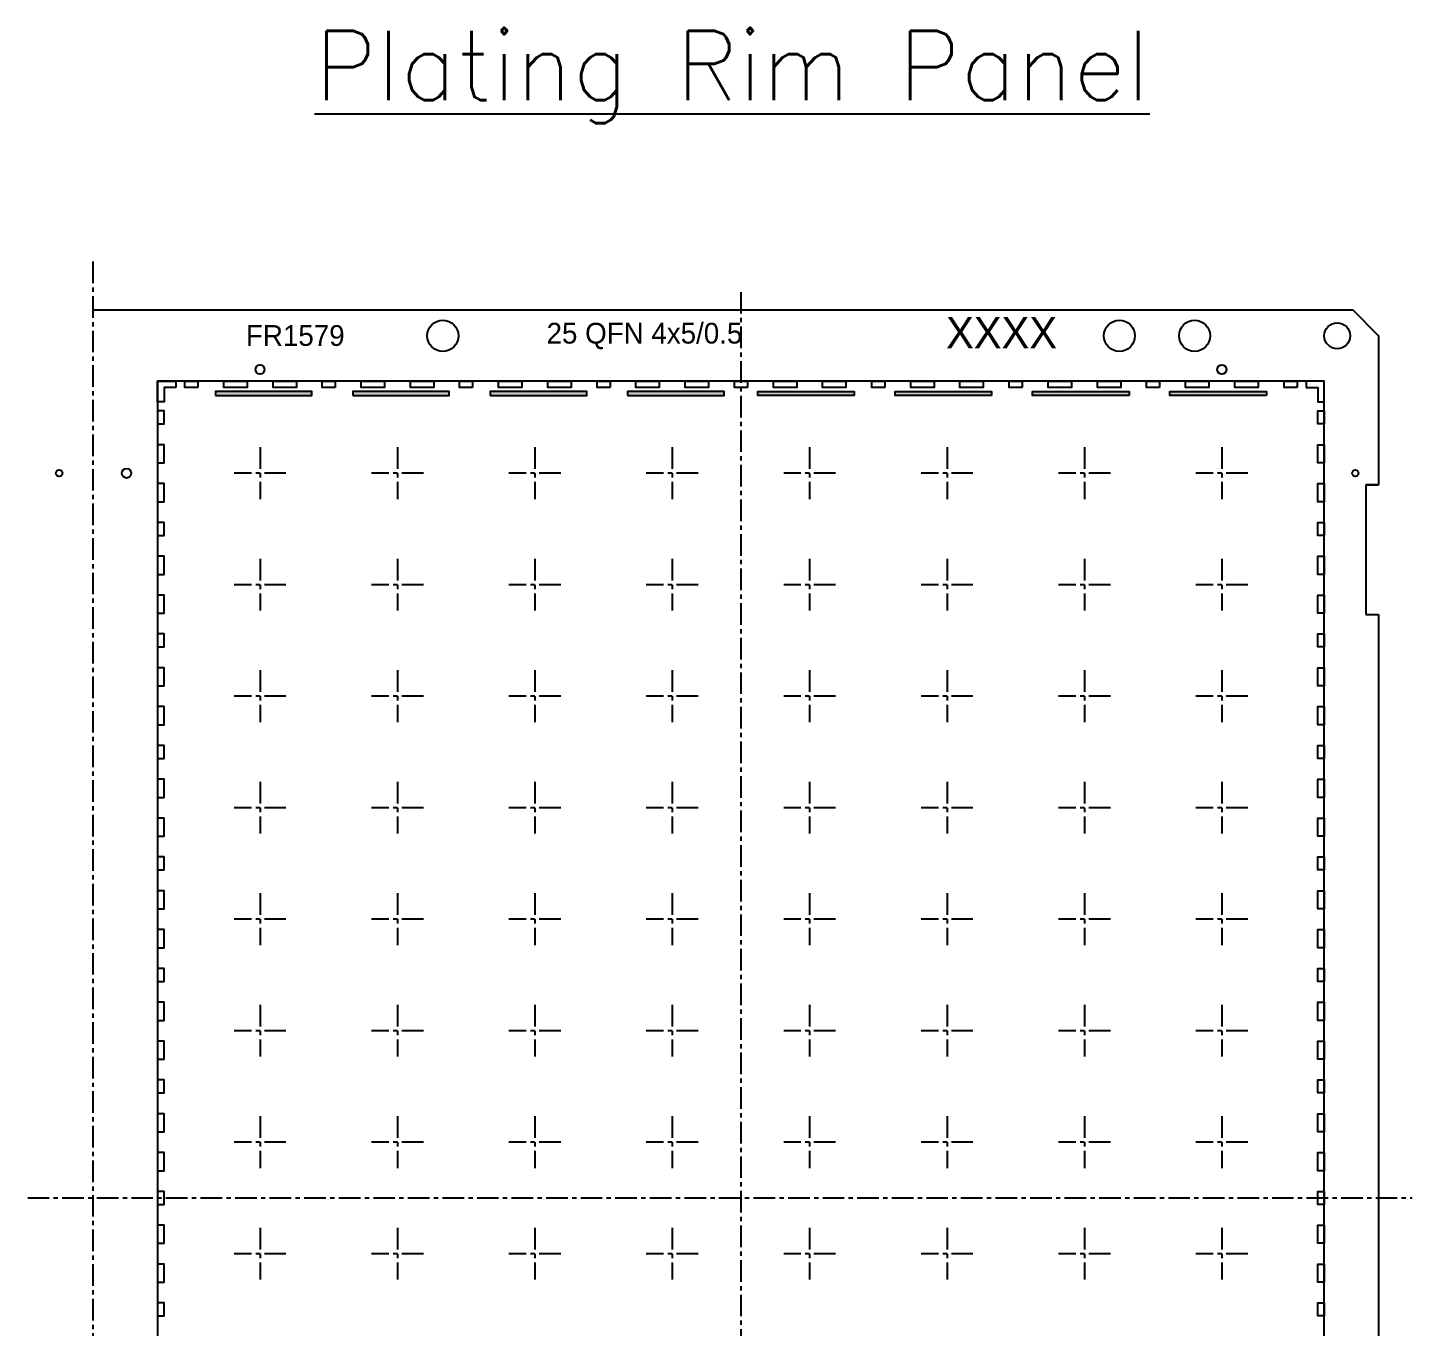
# Model space of a CAD drawing. Extents: x 255 to 461, y -61 to 88.
# Drawn here: x 268.5 to 348.6, y 12.7 to 87.8 of the extents above; entities that cross this region are included whole.
import ezdxf
from ezdxf.enums import TextEntityAlignment as Align

# ---------------------------------------------------------------- set-up
doc = ezdxf.new("R2010")
doc.units = 0
doc.header["$MEASUREMENT"] = 0
doc.linetypes.add('CENTER', pattern=[2, 1.25, -0.25, 0.25, -0.25])
doc.layers.get('0').update_dxf_attribs({"linetype": 'CONTINUOUS'})
doc.layers.add('CENTER', color=1, linetype='CENTER')
doc.layers.add('Min', color=1, linetype='CONTINUOUS')
doc.styles.add('ROMANS', font='romans.shx', dxfattribs={"height": 2})
pattern_1 = [(0, (7.95, 0), (0.0234375, 0.046875), [0, -0.046875])]
pattern_2 = [(0, (15.9, 0), (0.0234375, 0.046875), [0, -0.046875])]
pattern_3 = [(0, (23.85, 0), (0.0234375, 0.046875), [0, -0.046875])]

msp = doc.modelspace()

# ---------------------------------------------------------------- hatches: boundary and pattern name
at = {"layer": 'Min'}
h = msp.add_hatch(dxfattribs=at)
h.set_pattern_fill('DOTS', color=256, scale=0.75)
h.paths.add_polyline_path([(284.976, 66.503), (284.976, 66.728), (279.396, 66.728), (279.396, 66.503)])
h = msp.add_hatch(dxfattribs=at)
h.set_pattern_fill('DOTS', color=256, scale=0.75)
h.set_pattern_definition(pattern_1)
h.paths.add_polyline_path([(292.926, 66.503), (292.926, 66.728), (287.346, 66.728), (287.346, 66.503)])
h = msp.add_hatch(dxfattribs=at)
h.set_pattern_fill('DOTS', color=256, scale=0.75)
h.set_pattern_definition(pattern_2)
h.paths.add_polyline_path([(300.876, 66.503), (300.876, 66.728), (295.296, 66.728), (295.296, 66.503)])
h = msp.add_hatch(dxfattribs=at)
h.set_pattern_fill('DOTS', color=256, scale=0.75)
h.set_pattern_definition(pattern_3)
h.paths.add_polyline_path([(308.826, 66.503), (308.826, 66.728), (303.246, 66.728), (303.246, 66.503)])
h = msp.add_hatch(dxfattribs=at)
h.set_pattern_fill('DOTS', color=256, scale=0.75)
h.set_pattern_definition(pattern_3)
h.paths.add_polyline_path([(316.356, 66.503), (316.356, 66.728), (310.776, 66.728), (310.776, 66.503)])
h = msp.add_hatch(dxfattribs=at)
h.set_pattern_fill('DOTS', color=256, scale=0.75)
h.set_pattern_definition(pattern_2)
h.paths.add_polyline_path([(324.306, 66.503), (324.306, 66.728), (318.726, 66.728), (318.726, 66.503)])
h = msp.add_hatch(dxfattribs=at)
h.set_pattern_fill('DOTS', color=256, scale=0.75)
h.set_pattern_definition(pattern_1)
h.paths.add_polyline_path([(332.256, 66.503), (332.256, 66.728), (326.676, 66.728), (326.676, 66.503)])
h = msp.add_hatch(dxfattribs=at)
h.set_pattern_fill('DOTS', color=256, scale=0.75)
h.paths.add_polyline_path([(340.206, 66.503), (340.206, 66.728), (334.626, 66.728), (334.626, 66.503)])

# ---------------------------------------------------------------- linework, layer by layer
for p, q in [((272.301, 71.453), (345.203, 71.453)), ((345.203, 71.453), (346.701, 69.955)), ((346.701, 69.955), (346.701, 61.328)), ((346.701, 61.328), (345.951, 61.328)), ((345.951, 61.328), (345.951, 53.828)), ((345.951, 61.328), (346.701, 61.328)), ((345.951, 61.328), (345.951, 53.828)), ((345.951, 53.828), (346.701, 53.828)), ((345.951, 53.828), (346.701, 53.828)), ((346.701, 53.828), (346.701, -13.672)), ((346.701, 53.828), (346.701, -13.672))]:
    msp.add_line(p, q)
for points in [[(276.051, -27.172), (343.551, -27.172), (343.551, 67.328), (276.051, 67.328)], [(277.101, 66.953), (276.426, 66.953), (276.426, 66.128), (276.051, 66.128), (276.051, 67.328), (277.101, 67.328)], [(278.376, 66.953), (277.626, 66.953), (277.626, 67.328), (278.376, 67.328)], [(281.226, 67.328), (281.226, 66.953), (279.876, 66.953), (279.876, 67.328)], [(284.076, 67.328), (284.076, 66.953), (282.726, 66.953), (282.726, 67.328)], [(286.326, 66.953), (285.576, 66.953), (285.576, 67.328), (286.326, 67.328)], [(289.176, 67.328), (289.176, 66.953), (287.826, 66.953), (287.826, 67.328)], [(292.026, 67.328), (292.026, 66.953), (290.676, 66.953), (290.676, 67.328)], [(294.276, 66.953), (293.526, 66.953), (293.526, 67.328), (294.276, 67.328)], [(297.126, 67.328), (297.126, 66.953), (295.776, 66.953), (295.776, 67.328)], [(299.976, 67.328), (299.976, 66.953), (298.626, 66.953), (298.626, 67.328)], [(302.226, 66.953), (301.476, 66.953), (301.476, 67.328), (302.226, 67.328)], [(305.076, 67.328), (305.076, 66.953), (303.726, 66.953), (303.726, 67.328)], [(307.926, 67.328), (307.926, 66.953), (306.576, 66.953), (306.576, 67.328)], [(310.176, 66.953), (309.426, 66.953), (309.426, 67.328), (310.176, 67.328)], [(313.026, 67.328), (313.026, 66.953), (311.676, 66.953), (311.676, 67.328)], [(315.876, 67.328), (315.876, 66.953), (314.526, 66.953), (314.526, 67.328)], [(318.126, 66.953), (317.376, 66.953), (317.376, 67.328), (318.126, 67.328)], [(320.976, 67.328), (320.976, 66.953), (319.626, 66.953), (319.626, 67.328)], [(323.826, 67.328), (323.826, 66.953), (322.476, 66.953), (322.476, 67.328)], [(326.076, 66.953), (325.326, 66.953), (325.326, 67.328), (326.076, 67.328)], [(328.926, 67.328), (328.926, 66.953), (327.576, 66.953), (327.576, 67.328)], [(331.776, 67.328), (331.776, 66.953), (330.426, 66.953), (330.426, 67.328)], [(334.026, 66.953), (333.276, 66.953), (333.276, 67.328), (334.026, 67.328)], [(336.876, 67.328), (336.876, 66.953), (335.526, 66.953), (335.526, 67.328)], [(339.726, 67.328), (339.726, 66.953), (338.376, 66.953), (338.376, 67.328)], [(341.976, 66.953), (341.226, 66.953), (341.226, 67.328), (341.976, 67.328)], [(342.501, 66.953), (343.176, 66.953), (343.176, 66.128), (343.551, 66.128), (343.551, 67.328), (342.501, 67.328)], [(276.051, 65.603), (276.051, 64.853), (276.426, 64.853), (276.426, 65.603)], [(343.551, 65.603), (343.551, 64.853), (343.176, 64.853), (343.176, 65.603)], [(276.051, 63.653), (276.051, 62.603), (276.426, 62.603), (276.426, 63.653)], [(343.551, 63.653), (343.551, 62.603), (343.176, 62.603), (343.176, 63.653)], [(276.051, 61.403), (276.051, 60.353), (276.426, 60.353), (276.426, 61.403)], [(343.551, 61.403), (343.551, 60.353), (343.176, 60.353), (343.176, 61.403)], [(276.051, 59.153), (276.051, 58.403), (276.426, 58.403), (276.426, 59.153)], [(343.551, 59.153), (343.551, 58.403), (343.176, 58.403), (343.176, 59.153)], [(276.051, 57.203), (276.051, 56.153), (276.426, 56.153), (276.426, 57.203)], [(343.551, 57.203), (343.551, 56.153), (343.176, 56.153), (343.176, 57.203)], [(276.051, 54.953), (276.051, 53.903), (276.426, 53.903), (276.426, 54.953)], [(343.551, 54.953), (343.551, 53.903), (343.176, 53.903), (343.176, 54.953)], [(276.051, 52.703), (276.051, 51.953), (276.426, 51.953), (276.426, 52.703)], [(343.551, 52.703), (343.551, 51.953), (343.176, 51.953), (343.176, 52.703)], [(276.051, 50.753), (276.051, 49.703), (276.426, 49.703), (276.426, 50.753)], [(343.551, 50.753), (343.551, 49.703), (343.176, 49.703), (343.176, 50.753)], [(276.051, 48.503), (276.051, 47.453), (276.426, 47.453), (276.426, 48.503)], [(343.551, 48.503), (343.551, 47.453), (343.176, 47.453), (343.176, 48.503)], [(276.051, 46.253), (276.051, 45.503), (276.426, 45.503), (276.426, 46.253)], [(343.551, 46.253), (343.551, 45.503), (343.176, 45.503), (343.176, 46.253)], [(276.051, 44.303), (276.051, 43.253), (276.426, 43.253), (276.426, 44.303)], [(343.551, 44.303), (343.551, 43.253), (343.176, 43.253), (343.176, 44.303)], [(276.051, 42.053), (276.051, 41.003), (276.426, 41.003), (276.426, 42.053)], [(343.551, 42.053), (343.551, 41.003), (343.176, 41.003), (343.176, 42.053)], [(276.051, 39.803), (276.051, 39.053), (276.426, 39.053), (276.426, 39.803)], [(343.551, 39.803), (343.551, 39.053), (343.176, 39.053), (343.176, 39.803)], [(276.051, 37.853), (276.051, 36.803), (276.426, 36.803), (276.426, 37.853)], [(343.551, 37.853), (343.551, 36.803), (343.176, 36.803), (343.176, 37.853)], [(276.051, 35.603), (276.051, 34.553), (276.426, 34.553), (276.426, 35.603)], [(343.551, 35.603), (343.551, 34.553), (343.176, 34.553), (343.176, 35.603)], [(276.051, 33.353), (276.051, 32.603), (276.426, 32.603), (276.426, 33.353)], [(343.551, 33.353), (343.551, 32.603), (343.176, 32.603), (343.176, 33.353)], [(276.051, 31.403), (276.051, 30.353), (276.426, 30.353), (276.426, 31.403)], [(343.551, 31.403), (343.551, 30.353), (343.176, 30.353), (343.176, 31.403)], [(276.051, 29.153), (276.051, 28.103), (276.426, 28.103), (276.426, 29.153)], [(343.551, 29.153), (343.551, 28.103), (343.176, 28.103), (343.176, 29.153)], [(276.051, 26.903), (276.051, 26.153), (276.426, 26.153), (276.426, 26.903)], [(343.551, 26.903), (343.551, 26.153), (343.176, 26.153), (343.176, 26.903)], [(276.051, 24.953), (276.051, 23.903), (276.426, 23.903), (276.426, 24.953)], [(343.551, 24.953), (343.551, 23.903), (343.176, 23.903), (343.176, 24.953)], [(276.051, 22.703), (276.051, 21.653), (276.426, 21.653), (276.426, 22.703)], [(343.551, 22.703), (343.551, 21.653), (343.176, 21.653), (343.176, 22.703)], [(276.051, 20.453), (276.051, 19.703), (276.426, 19.703), (276.426, 20.453)], [(343.551, 20.453), (343.551, 19.703), (343.176, 19.703), (343.176, 20.453)], [(276.051, 18.503), (276.051, 17.453), (276.426, 17.453), (276.426, 18.503)], [(343.551, 18.503), (343.551, 17.453), (343.176, 17.453), (343.176, 18.503)], [(276.051, 16.253), (276.051, 15.203), (276.426, 15.203), (276.426, 16.253)], [(343.551, 16.253), (343.551, 15.203), (343.176, 15.203), (343.176, 16.253)], [(276.051, 14.003), (276.051, 13.253), (276.426, 13.253), (276.426, 14.003)], [(343.551, 14.003), (343.551, 13.253), (343.176, 13.253), (343.176, 14.003)]]:
    msp.add_lwpolyline(points, close=True)
for centre, radius in [((292.551, 69.953), 0.9), ((331.701, 69.953), 0.9), ((336.051, 69.953), 0.9), ((344.301, 69.953), 0.75), ((281.976, 68.003), 0.263), ((337.626, 68.003), 0.263), ((270.351, 62.003), 0.188), ((274.251, 62.003), 0.277), ((345.351, 62.003), 0.188)]:
    msp.add_circle(centre, radius)
at = {"layer": 'CENTER'}
for p, q in [((272.301, 74.247), (272.301, -37.148)), ((309.801, 72.483), (309.801, -37.75)), ((281.976, 63.503), (281.976, 60.503)), ((289.926, 63.503), (289.926, 60.503)), ((297.876, 63.503), (297.876, 60.503)), ((305.826, 63.503), (305.826, 60.503)), ((313.776, 63.503), (313.776, 60.503)), ((321.726, 63.503), (321.726, 60.503)), ((329.676, 63.503), (329.676, 60.503)), ((329.676, 63.503), (329.676, 60.503)), ((337.626, 63.503), (337.626, 60.503)), ((337.626, 63.503), (337.626, 60.503)), ((283.476, 62.003), (280.476, 62.003)), ((291.426, 62.003), (288.426, 62.003)), ((299.376, 62.003), (296.376, 62.003)), ((307.326, 62.003), (304.326, 62.003)), ((315.276, 62.003), (312.276, 62.003)), ((323.226, 62.003), (320.226, 62.003)), ((331.176, 62.003), (328.176, 62.003)), ((331.176, 62.003), (328.176, 62.003)), ((339.126, 62.003), (336.126, 62.003)), ((339.126, 62.003), (336.126, 62.003)), ((281.976, 57.053), (281.976, 54.053)), ((289.926, 57.053), (289.926, 54.053)), ((297.876, 57.053), (297.876, 54.053)), ((305.826, 57.053), (305.826, 54.053)), ((313.776, 57.053), (313.776, 54.053)), ((321.726, 57.053), (321.726, 54.053)), ((329.676, 57.053), (329.676, 54.053)), ((329.676, 57.053), (329.676, 54.053)), ((337.626, 57.053), (337.626, 54.053)), ((337.626, 57.053), (337.626, 54.053)), ((283.476, 55.553), (280.476, 55.553)), ((291.426, 55.553), (288.426, 55.553)), ((299.376, 55.553), (296.376, 55.553)), ((307.326, 55.553), (304.326, 55.553)), ((315.276, 55.553), (312.276, 55.553)), ((323.226, 55.553), (320.226, 55.553)), ((331.176, 55.553), (328.176, 55.553)), ((331.176, 55.553), (328.176, 55.553)), ((339.126, 55.553), (336.126, 55.553)), ((339.126, 55.553), (336.126, 55.553)), ((281.976, 50.603), (281.976, 47.603)), ((289.926, 50.603), (289.926, 47.603)), ((297.876, 50.603), (297.876, 47.603)), ((305.826, 50.603), (305.826, 47.603)), ((313.776, 50.603), (313.776, 47.603)), ((321.726, 50.603), (321.726, 47.603)), ((329.676, 50.603), (329.676, 47.603)), ((337.626, 50.603), (337.626, 47.603)), ((283.476, 49.103), (280.476, 49.103)), ((291.426, 49.103), (288.426, 49.103)), ((299.376, 49.103), (296.376, 49.103)), ((307.326, 49.103), (304.326, 49.103)), ((315.276, 49.103), (312.276, 49.103)), ((323.226, 49.103), (320.226, 49.103)), ((331.176, 49.103), (328.176, 49.103)), ((339.126, 49.103), (336.126, 49.103)), ((281.976, 44.153), (281.976, 41.153)), ((289.926, 44.153), (289.926, 41.153)), ((297.876, 44.153), (297.876, 41.153)), ((305.826, 44.153), (305.826, 41.153)), ((313.776, 44.153), (313.776, 41.153)), ((321.726, 44.153), (321.726, 41.153)), ((329.676, 44.153), (329.676, 41.153)), ((337.626, 44.153), (337.626, 41.153)), ((283.476, 42.653), (280.476, 42.653)), ((291.426, 42.653), (288.426, 42.653)), ((299.376, 42.653), (296.376, 42.653)), ((307.326, 42.653), (304.326, 42.653)), ((315.276, 42.653), (312.276, 42.653)), ((323.226, 42.653), (320.226, 42.653)), ((331.176, 42.653), (328.176, 42.653)), ((339.126, 42.653), (336.126, 42.653)), ((281.976, 37.703), (281.976, 34.703)), ((289.926, 37.703), (289.926, 34.703)), ((297.876, 37.703), (297.876, 34.703)), ((305.826, 37.703), (305.826, 34.703)), ((313.776, 37.703), (313.776, 34.703)), ((321.726, 37.703), (321.726, 34.703)), ((329.676, 37.703), (329.676, 34.703)), ((337.626, 37.703), (337.626, 34.703)), ((283.476, 36.203), (280.476, 36.203)), ((291.426, 36.203), (288.426, 36.203)), ((299.376, 36.203), (296.376, 36.203)), ((307.326, 36.203), (304.326, 36.203)), ((315.276, 36.203), (312.276, 36.203)), ((323.226, 36.203), (320.226, 36.203)), ((331.176, 36.203), (328.176, 36.203)), ((339.126, 36.203), (336.126, 36.203)), ((281.976, 31.253), (281.976, 28.253)), ((289.926, 31.253), (289.926, 28.253)), ((297.876, 31.253), (297.876, 28.253)), ((305.826, 31.253), (305.826, 28.253)), ((313.776, 31.253), (313.776, 28.253)), ((321.726, 31.253), (321.726, 28.253)), ((329.676, 31.253), (329.676, 28.253)), ((337.626, 31.253), (337.626, 28.253)), ((283.476, 29.753), (280.476, 29.753)), ((291.426, 29.753), (288.426, 29.753)), ((299.376, 29.753), (296.376, 29.753)), ((307.326, 29.753), (304.326, 29.753)), ((315.276, 29.753), (312.276, 29.753)), ((323.226, 29.753), (320.226, 29.753)), ((331.176, 29.753), (328.176, 29.753)), ((339.126, 29.753), (336.126, 29.753)), ((281.976, 24.803), (281.976, 21.803)), ((289.926, 24.803), (289.926, 21.803)), ((297.876, 24.803), (297.876, 21.803)), ((305.826, 24.803), (305.826, 21.803)), ((313.776, 24.803), (313.776, 21.803)), ((321.726, 24.803), (321.726, 21.803)), ((329.676, 24.803), (329.676, 21.803)), ((337.626, 24.803), (337.626, 21.803)), ((283.476, 23.303), (280.476, 23.303)), ((291.426, 23.303), (288.426, 23.303)), ((299.376, 23.303), (296.376, 23.303)), ((307.326, 23.303), (304.326, 23.303)), ((315.276, 23.303), (312.276, 23.303)), ((323.226, 23.303), (320.226, 23.303)), ((331.176, 23.303), (328.176, 23.303)), ((339.126, 23.303), (336.126, 23.303)), ((268.531, 20.078), (348.648, 20.078)), ((281.976, 18.353), (281.976, 15.353)), ((289.926, 18.353), (289.926, 15.353)), ((297.876, 18.353), (297.876, 15.353)), ((305.826, 18.353), (305.826, 15.353)), ((313.776, 18.353), (313.776, 15.353)), ((321.726, 18.353), (321.726, 15.353)), ((329.676, 18.353), (329.676, 15.353)), ((337.626, 18.353), (337.626, 15.353)), ((283.476, 16.853), (280.476, 16.853)), ((291.426, 16.853), (288.426, 16.853)), ((299.376, 16.853), (296.376, 16.853)), ((307.326, 16.853), (304.326, 16.853)), ((315.276, 16.853), (312.276, 16.853)), ((323.226, 16.853), (320.226, 16.853)), ((331.176, 16.853), (328.176, 16.853)), ((339.126, 16.853), (336.126, 16.853))]:
    msp.add_line(p, q, dxfattribs=at)
at = {"layer": 'Min', "color": 1}
for points in [[(279.396, 66.503), (284.976, 66.503), (284.976, 66.728), (279.396, 66.728)], [(287.346, 66.503), (292.926, 66.503), (292.926, 66.728), (287.346, 66.728)], [(295.296, 66.503), (300.876, 66.503), (300.876, 66.728), (295.296, 66.728)], [(303.246, 66.503), (308.826, 66.503), (308.826, 66.728), (303.246, 66.728)], [(316.356, 66.503), (310.776, 66.503), (310.776, 66.728), (316.356, 66.728)], [(324.306, 66.503), (318.726, 66.503), (318.726, 66.728), (324.306, 66.728)], [(332.256, 66.503), (326.676, 66.503), (326.676, 66.728), (332.256, 66.728)], [(340.206, 66.503), (334.626, 66.503), (334.626, 66.728), (340.206, 66.728)]]:
    msp.add_lwpolyline(points, close=True, dxfattribs=at)

# ---------------------------------------------------------------- texts
at = {"style": 'ROMANS'}
msp.add_text('%%uPlating Rim Panel%%u', height=4, dxfattribs=at).set_placement((285.127, 83.585))
at = {"linetype": 'Continuous'}
for s, p in [('FR1579', (281.16, 69.369)), ('25 QFN 4x5/0.5', (298.555, 69.503))]:
    msp.add_text(s, height=1.2, dxfattribs=at).set_placement(p)
msp.add_text('XXXX', height=1.8, dxfattribs=at).set_placement((324.882, 69.232), align=Align.CENTER)

doc.saveas('drawing.dxf')
